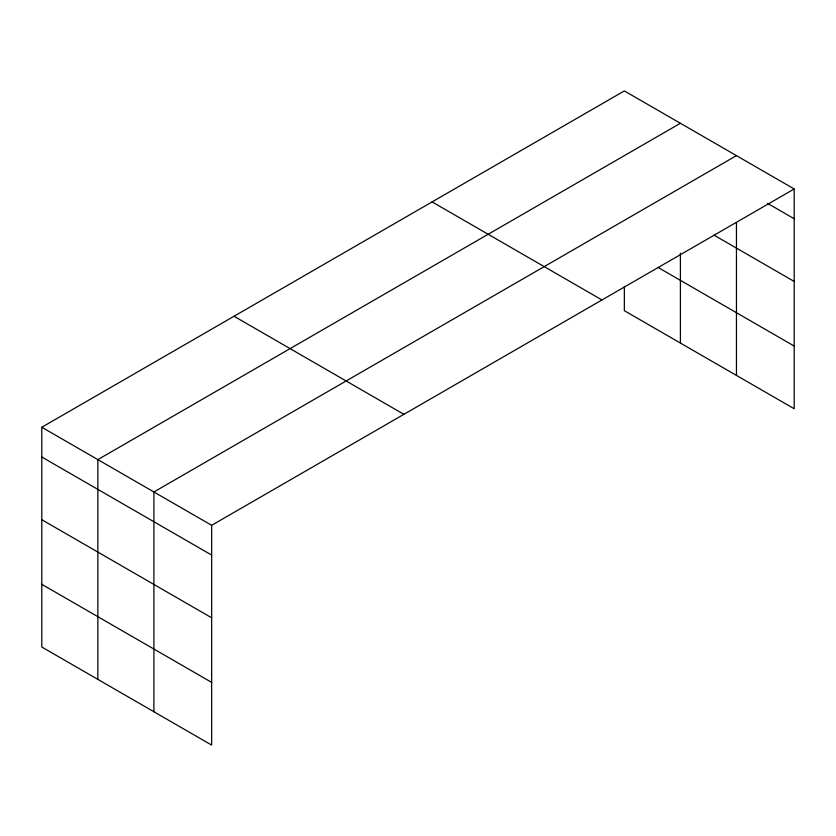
<?xml version="1.0" encoding="UTF-8"?>
<svg xmlns="http://www.w3.org/2000/svg" width="836" height="836" viewBox="0 0 836 836"><rect width="100%" height="100%" fill="white"/><g stroke="black" fill="none" stroke-linecap="round" stroke-linejoin="round"><path stroke-width="1.25" d="M794.2 188.978L624.346 90.915L41.8 427.248L41.8 647.022L211.654 745.085L211.654 525.311L794.2 188.978L794.2 408.752L624.346 310.689L624.346 286.382M736.453 222.512L736.453 375.416M680.399 123.279L97.854 459.612L97.854 679.386M736.453 155.632L153.897 491.965L153.897 711.739M767.542 203.357L794.2 218.75M714.028 235.167L794.2 281.45M657.984 267.405L794.2 346.052M432.107 201.904L601.962 299.967M234.038 316.259L403.892 414.322M41.8 427.248L211.654 525.311M41.8 457.02L211.654 555.073M41.8 519.72L211.654 617.783M41.8 584.322L211.654 682.385M680.399 253.214L680.399 343.053"/></g></svg>
